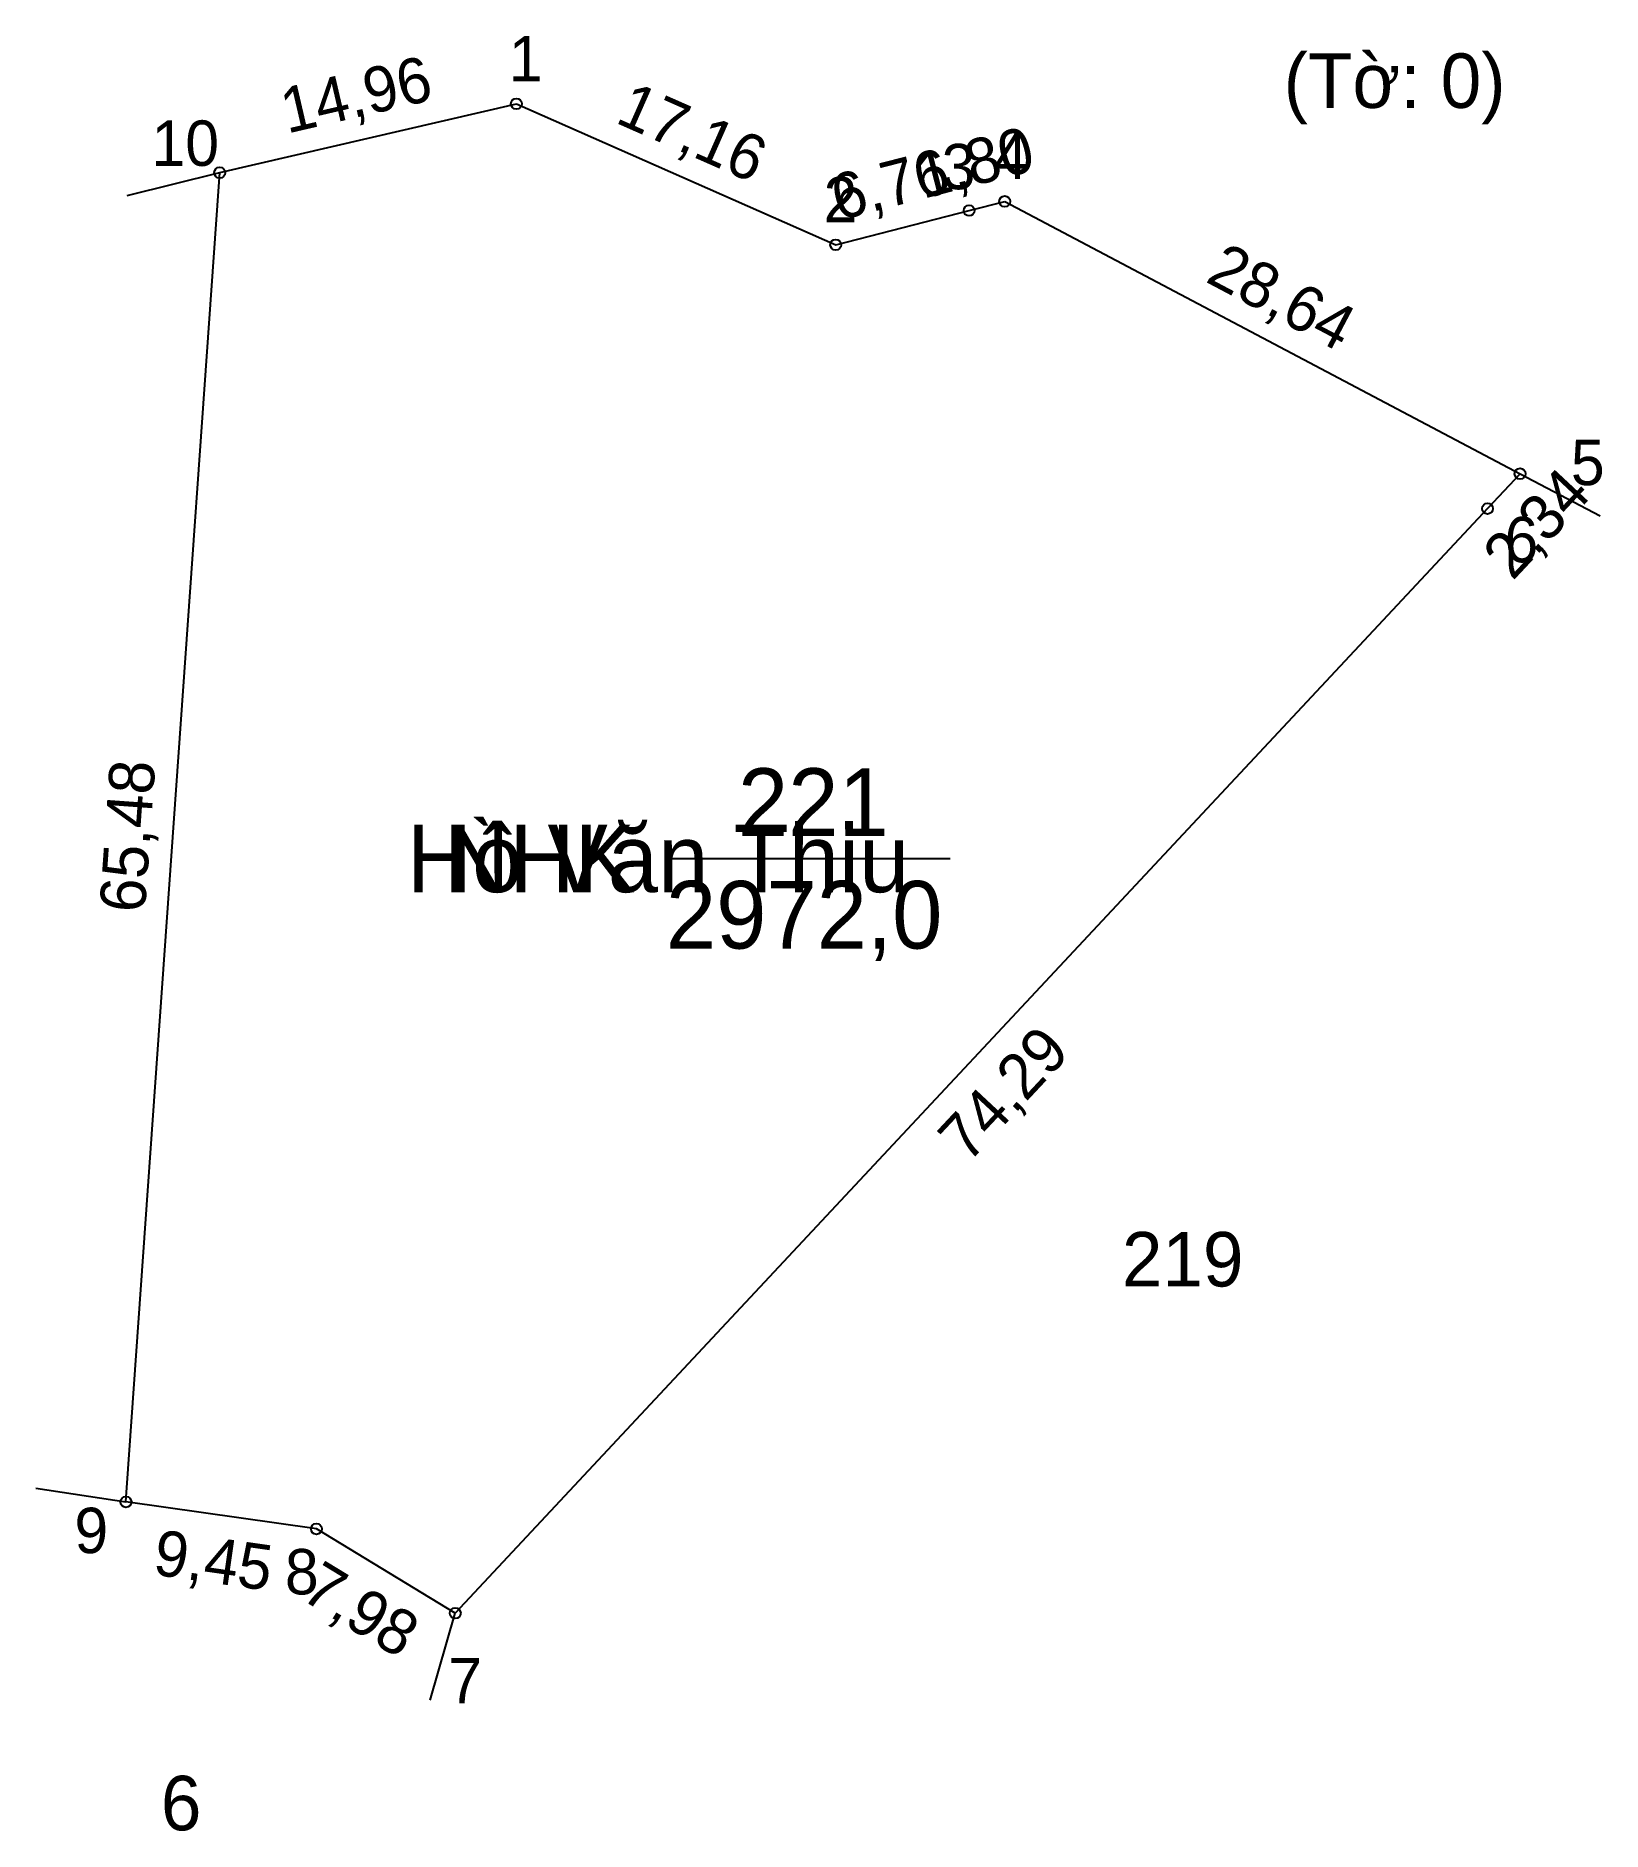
# Model space of a CAD drawing. Extents: x 549118.5 to 549195.5, y 1822725.5 to 1822813.7.
import ezdxf

# ---------------------------------------------------------------- set-up
doc = ezdxf.new("R2010")
doc.units = 0
for name, color, linetype in [('CanhThua', 7, 'Continuous'), ('ChieuDaiCanhThua', 7, 'Continuous'), ('MocDinhThua', 7, 'Continuous'), ('NhanDiaChinhThua', 7, 'Continuous'), ('NhanTuCan', 7, 'Continuous'), ('RauThua', 7, 'Continuous'), ('SoHieuDinhThua', 7, 'Continuous'), ('TenChuSuDung', 7, 'Continuous')]:
    doc.layers.add(name, color=color, linetype=linetype)

msp = doc.modelspace()

# ---------------------------------------------------------------- linework, layer by layer
at = {"layer": 'CanhThua'}
for p, q in [((549127.56, 1822806.98), (549142.134, 1822810.363)), ((549142.134, 1822810.363), (549157.828, 1822803.434)), ((549122.95, 1822741.66), (549127.56, 1822806.98)), ((549157.828, 1822803.434), (549164.38, 1822805.118)), ((549164.38, 1822805.118), (549166.128, 1822805.567)), ((549166.128, 1822805.567), (549191.452, 1822792.184)), ((549191.452, 1822792.184), (549189.853, 1822790.473)), ((549189.853, 1822790.473), (549139.13, 1822736.19)), ((549132.31, 1822740.33), (549122.95, 1822741.66)), ((549139.13, 1822736.19), (549132.31, 1822740.33))]:
    msp.add_line(p, q, dxfattribs=at)
at = {"layer": 'MocDinhThua'}
for centre in [(549142.134, 1822810.363), (549127.56, 1822806.98), (549164.38, 1822805.118), (549166.128, 1822805.567), (549157.828, 1822803.434), (549191.452, 1822792.184), (549189.853, 1822790.473), (549122.95, 1822741.66), (549132.31, 1822740.33), (549139.13, 1822736.19)]:
    msp.add_circle(centre, 0.268, dxfattribs=at)
at = {"layer": 'NhanDiaChinhThua'}
msp.add_line((549149.48, 1822773.28), (549163.448, 1822773.28), dxfattribs=at)
at = {"layer": 'RauThua'}
for p, q in [((549123.008, 1822805.858), (549127.56, 1822806.98)), ((549191.452, 1822792.184), (549195.38, 1822790.109)), ((549118.525, 1822742.338), (549122.95, 1822741.66)), ((549137.9, 1822731.921), (549139.13, 1822736.19)), ((549137.9, 1822731.921), (549139.13, 1822736.19))]:
    msp.add_line(p, q, dxfattribs=at)

# ---------------------------------------------------------------- texts
at = {"layer": 'ChieuDaiCanhThua'}
for s, rotation, p in [('14,96', 13.06839, (549130.866, 1822808.893)), ('17,16', 336.17824, (549146.93, 1822809.465)), ('1,80', 14.40584, (549162.112, 1822805.687)), ('6,76', 14.41421, (549157.958, 1822804.619)), ('28,64', 332.14485, (549175.932, 1822801.648)), ('2,34', 46.93797, (549191.079, 1822786.884)), ('65,48', 85.96301, (549123.873, 1822770.579)), ('74,29', 46.94175, (549164.322, 1822758.249)), ('9,45', 351.91275, (549124.219, 1822738.1)), ('7,98', 328.74065, (549131.451, 1822736.937))]:
    msp.add_text(s, height=2.231, rotation=rotation, dxfattribs=at).set_placement(p)
at = {"layer": 'NhanDiaChinhThua'}
for s, p in [('221', (549153.02, 1822774.387)), ('NHK', (549138.581, 1822771.619)), ('2972,0', (549149.48, 1822768.85))]:
    msp.add_text(s, height=3.3222, dxfattribs=at).set_placement(p)
at = {"layer": 'NhanTuCan'}
for s, height, p in [('(Tờ: 0)', 2.6772, (549179.837, 1822810.161)), ('219', 2.6772, (549171.888, 1822752.245)), ('6', 2.677, (549124.666, 1822725.52))]:
    msp.add_text(s, height=height, dxfattribs=at).set_placement(p)
at = {"layer": 'SoHieuDinhThua'}
for s, p in [('1', (549141.763, 1822811.469)), ('10', (549124.205, 1822807.313)), ('4', (549165.599, 1822806.667)), ('3', (549163.029, 1822806.163)), ('2', (549157.227, 1822804.542)), ('5', (549193.948, 1822791.623)), ('6', (549190.687, 1822787.834)), ('9', (549120.417, 1822739.142)), ('8', (549130.761, 1822737.114)), ('7', (549138.791, 1822731.759))]:
    msp.add_text(s, height=2.231, dxfattribs=at).set_placement(p)
at = {"layer": 'TenChuSuDung'}
msp.add_text('Hồ Văn Thiu', height=3.32217, dxfattribs=at).set_placement((549136.75, 1822771.619))

doc.saveas('drawing.dxf')
